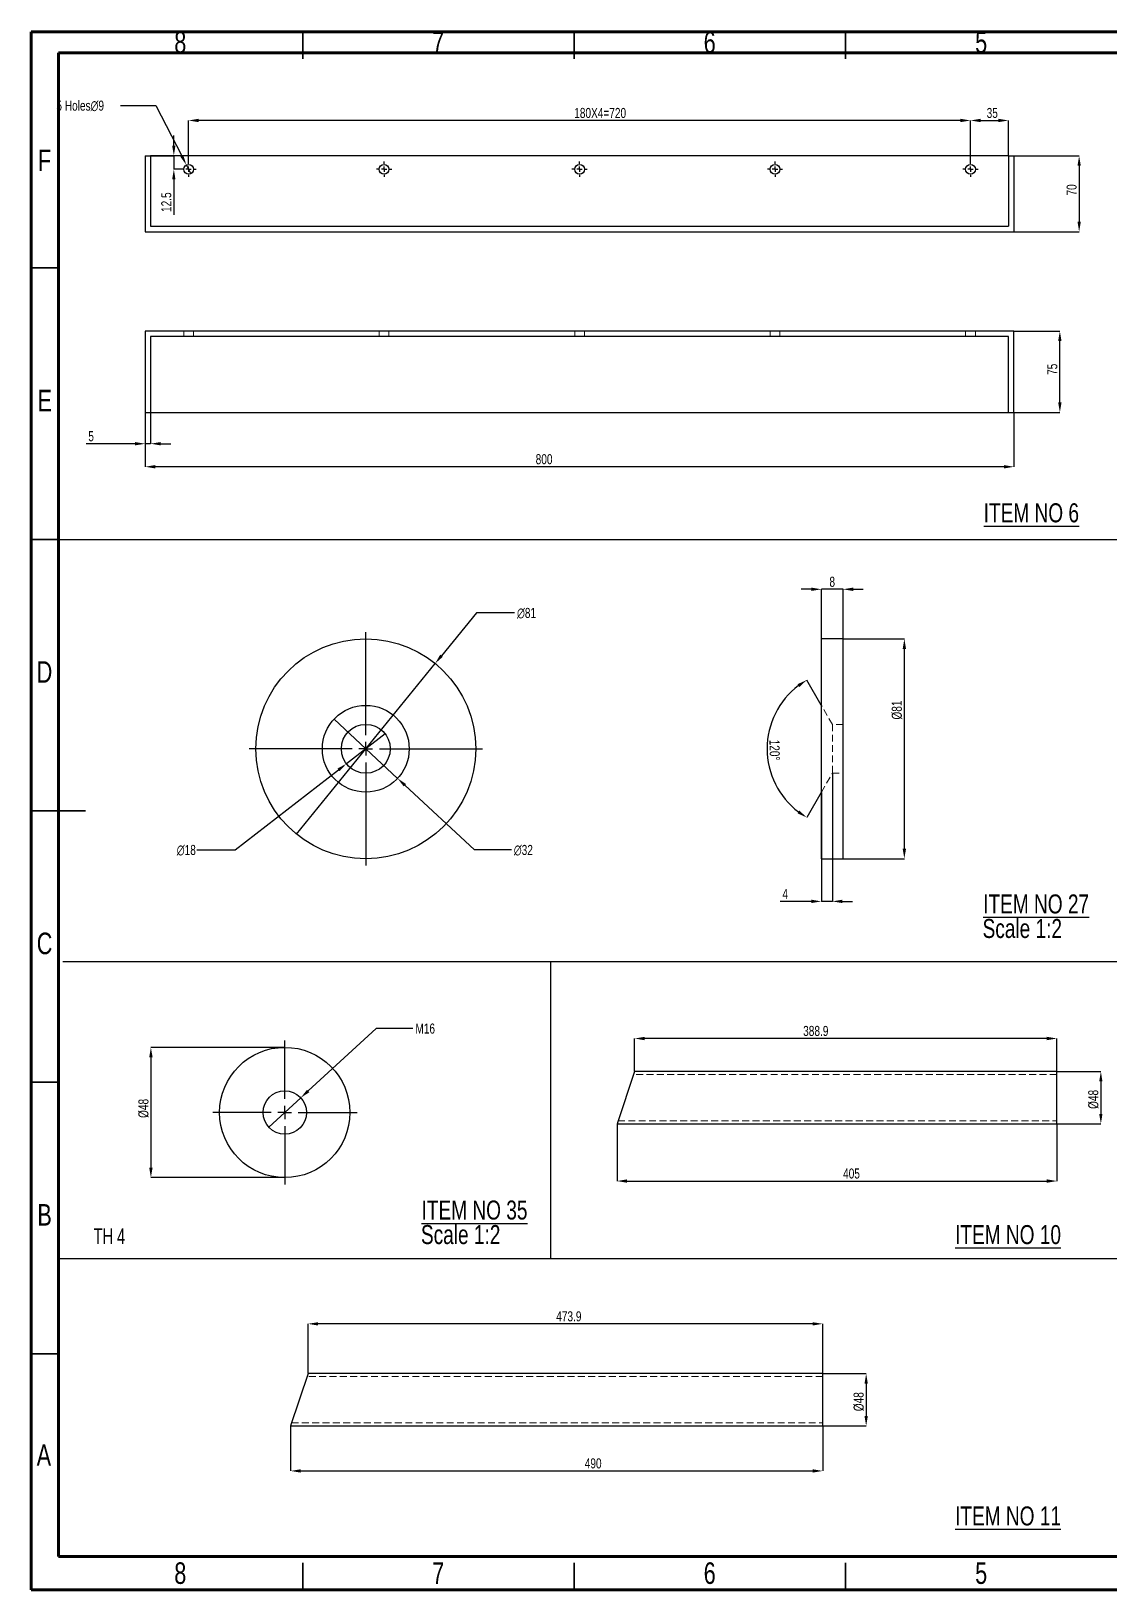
# Model space of a CAD drawing. Header units: millimetres. Extents: x 122 to 2816, y -707 to 556.
# Drawn here: x 596.3 to 795, y -312.7 to -25.5 of the extents above; entities that cross this region are included whole.
import ezdxf

# ---------------------------------------------------------------- set-up
doc = ezdxf.new("R2010")
doc.units = ezdxf.units.MM
doc.header["$PDSIZE"] = -1
doc.linetypes.add('HIDDEN', pattern=[1.905, 1.27, -0.635])
doc.layers.add('FORMAT', color=7, linetype='Continuous')
doc.styles.add('SLDTEXTSTYLE10', font='TXT', dxfattribs={"width": 0.6875})
doc.styles.add('SLDTEXTSTYLE7', font='TXT', dxfattribs={"width": 0.75})
doc.dimstyles.new('SLDDIMSTYLE27', dxfattribs={"dimtxt": 1.852083, "dimasz": 1.852083, "dimexe": 0, "dimexo": 0.625, "dimgap": 0.463021, "dimtad": 1, "dimdec": 0, "dimlfac": 2, "dimrnd": 1e-09, "dimzin": 12, "dimtxsty": 'SLDTEXTSTYLE7', "dimsah": 1, "dimcen": 2.5, "dimazin": 3, "dimtfac": 1, "dimtdec": 0, "dimtmove": 0, "dimatfit": 3, "dimfrac": 2, "dimtzin": 12})
doc.dimstyles.new('SLDDIMSTYLE32', dxfattribs={"dimtxt": 1.852083, "dimasz": 1.852083, "dimexe": 0, "dimexo": 0.625, "dimgap": 0.463021, "dimtad": 1, "dimdec": 0, "dimlfac": 5, "dimrnd": 1e-09, "dimzin": 12, "dimtxsty": 'SLDTEXTSTYLE7', "dimblk1": 'NONE', "dimsah": 1, "dimcen": 0, "dimazin": 3, "dimtfac": 1, "dimtdec": 0, "dimtmove": 0, "dimatfit": 3, "dimldrblk": 'NONE', "dimfrac": 2, "dimtzin": 12})
doc.dimstyles.new('SLDDIMSTYLE38', dxfattribs={"dimtxt": 1.852083, "dimasz": 1.852083, "dimexe": 0, "dimexo": 0.625, "dimgap": 0.463021, "dimtad": 1, "dimdec": 1, "dimlfac": 5, "dimrnd": 1e-09, "dimzin": 12, "dimtxsty": 'SLDTEXTSTYLE7', "dimsah": 1, "dimcen": 2.5, "dimazin": 3, "dimtfac": 1, "dimtdec": 1, "dimtmove": 0, "dimatfit": 0, "dimfrac": 2, "dimtzin": 12})
doc.dimstyles.new('SLDDIMSTYLE44', dxfattribs={"dimtxt": 1.852083, "dimasz": 1.852083, "dimexe": 0, "dimexo": 0.625, "dimgap": 0.463021, "dimtad": 1, "dimdec": 1, "dimlfac": 5, "dimrnd": 1e-09, "dimzin": 12, "dimtxsty": 'SLDTEXTSTYLE7', "dimsah": 1, "dimcen": 2.5, "dimazin": 3, "dimtfac": 1, "dimtdec": 1, "dimtmove": 0, "dimatfit": 3, "dimfrac": 2, "dimtzin": 12})
doc.dimstyles.new('SLDDIMSTYLE45', dxfattribs={"dimtxt": 1.852083, "dimasz": 1.852083, "dimexe": 0, "dimexo": 0.625, "dimgap": 0.463021, "dimtad": 1, "dimdec": 0, "dimlfac": 2, "dimrnd": 1e-09, "dimzin": 12, "dimtxsty": 'SLDTEXTSTYLE7', "dimblk1": 'NONE', "dimsah": 1, "dimcen": 0, "dimazin": 3, "dimtfac": 1, "dimtdec": 0, "dimtmove": 0, "dimatfit": 3, "dimldrblk": 'NONE', "dimfrac": 2, "dimtzin": 12})
doc.dimstyles.new('SLDDIMSTYLE46', dxfattribs={"dimtxt": 1.852083, "dimasz": 1.852083, "dimexe": 0, "dimexo": 0.625, "dimgap": 0.463021, "dimtad": 1, "dimdec": 0, "dimlfac": 2, "dimrnd": 1e-09, "dimzin": 12, "dimtxsty": 'SLDTEXTSTYLE7', "dimsah": 1, "dimcen": 2.5, "dimazin": 3, "dimtfac": 1, "dimtdec": 0, "dimtmove": 0, "dimatfit": 0, "dimfrac": 2, "dimtzin": 12})
doc.dimstyles.new('SLDDIMSTYLE47', dxfattribs={"dimtxt": 1.852083, "dimasz": 1.852083, "dimexe": 0, "dimexo": 0.625, "dimgap": 0.463021, "dimtad": 1, "dimlfac": 2, "dimzin": 12, "dimtxsty": 'SLDTEXTSTYLE7', "dimsah": 1, "dimcen": 2.5, "dimazin": 3, "dimtfac": 1, "dimtmove": 0, "dimatfit": 3, "dimfrac": 2, "dimtzin": 12})
doc.dimstyles.new('SLDDIMSTYLE48', dxfattribs={"dimtxt": 1.852083, "dimasz": 1.852083, "dimexe": 0, "dimexo": 0.625, "dimgap": 0.463021, "dimtad": 1, "dimdec": 0, "dimlfac": 2, "dimrnd": 1e-09, "dimzin": 12, "dimtxsty": 'SLDTEXTSTYLE7', "dimblk1": 'NONE', "dimsah": 1, "dimcen": 0, "dimazin": 3, "dimtfac": 1, "dimtdec": 0, "dimtmove": 0, "dimatfit": 3, "dimldrblk": 'NONE', "dimfrac": 2, "dimtzin": 12})
doc.dimstyles.new('SLDDIMSTYLE7', dxfattribs={"dimtxt": 1.852083, "dimasz": 1.852083, "dimexe": 0, "dimexo": 0.625, "dimgap": 0.463021, "dimtad": 1, "dimdec": 0, "dimlfac": 5, "dimrnd": 1e-09, "dimzin": 12, "dimtxsty": 'SLDTEXTSTYLE7', "dimsah": 1, "dimcen": 2.5, "dimazin": 3, "dimtfac": 1, "dimtdec": 0, "dimtmove": 0, "dimatfit": 3, "dimfrac": 2, "dimtzin": 12})
doc.dimstyles.new('SLDDIMSTYLE9', dxfattribs={"dimtxt": 1.852083, "dimasz": 1.852083, "dimexe": 0, "dimexo": 0.625, "dimgap": 0.463021, "dimtad": 1, "dimdec": 0, "dimlfac": 5, "dimrnd": 1e-09, "dimzin": 12, "dimtxsty": 'SLDTEXTSTYLE7', "dimsah": 1, "dimcen": 2.5, "dimazin": 3, "dimtfac": 1, "dimtdec": 0, "dimtmove": 0, "dimatfit": 0, "dimfrac": 2, "dimtzin": 12})

# ---------------------------------------------------------------- blocks, each defined once
blk = doc.blocks.new('SW_NOTE_0_97')
at = {"layer": 'FORMAT', "color": 0, "char_height": 3.5, "attachment_point": 2, "style": 'SLDTEXTSTYLE7'}
for s, insert in [('\\LITEM NO 27', (14.93, 4.51)), ('Scale 1:2', (12.38, -0.01))]:
    blk.add_mtext(s, dxfattribs=dict(at, insert=insert))
blk = doc.blocks.new('SW_NOTE_0_98')
at = {"layer": 'FORMAT', "color": 0, "char_height": 3.5, "attachment_point": 2, "style": 'SLDTEXTSTYLE7'}
for s, insert in [('\\LITEM NO 35', (14.93, 4.51)), ('Scale 1:2', (12.38, -0.01))]:
    blk.add_mtext(s, dxfattribs=dict(at, insert=insert))
blk = doc.blocks.new('*D1252')
at = {"layer": 'Defpoints', "color": 0}
for p in [(777.3, -48.48), (777.3, -62.48), (789.31, -62.48)]:
    blk.add_point(p, dxfattribs=at)
at = {"layer": 'FORMAT', "color": 0, "lineweight": -2}
for p, q in [((777.37, -48.48), (789.31, -48.48)), ((789.31, -50.33), (789.31, -60.63)), ((777.37, -62.48), (789.31, -62.48))]:
    blk.add_line(p, q, dxfattribs=at)
at = {"layer": 'FORMAT', "color": 0}
for points in [[(789.01, -50.33), (789.62, -50.33), (789.31, -48.48)], [(789.01, -60.63), (789.62, -60.63), (789.31, -62.48)]]:
    blk.add_solid(points, dxfattribs=at)
at = {"layer": 'FORMAT', "color": 0, "insert": (787, -54.78), "char_height": 1.852, "attachment_point": 2, "rotation": 90, "style": 'SLDTEXTSTYLE7'}
blk.add_mtext('\\A1;70', dxfattribs=at)
blk = doc.blocks.new('*D1253')
at = {"layer": 'Defpoints', "color": 0}
for p in [(617.3, -48.48), (622.58, -48.48), (623.9, -50.98)]:
    blk.add_point(p, dxfattribs=at)
at = {"layer": 'FORMAT', "color": 0, "lineweight": -2}
for p, q in [((622.58, -46.63), (622.58, -44.77)), ((617.37, -48.48), (622.58, -48.48)), ((622.58, -48.48), (622.58, -50.98)), ((623.84, -50.98), (622.58, -50.98)), ((622.58, -52.83), (622.58, -59.36))]:
    blk.add_line(p, q, dxfattribs=at)
at = {"layer": 'FORMAT', "color": 0}
for points in [[(622.27, -46.63), (622.88, -46.63), (622.58, -48.48)], [(622.27, -52.83), (622.88, -52.83), (622.58, -50.98)]]:
    blk.add_solid(points, dxfattribs=at)
at = {"layer": 'FORMAT', "color": 0, "insert": (620.26, -57.04), "char_height": 1.852, "attachment_point": 2, "rotation": 90, "style": 'SLDTEXTSTYLE7'}
blk.add_mtext('\\A1;12.5', dxfattribs=at)
blk = doc.blocks.new('*D1254')
at = {"layer": 'Defpoints', "color": 0}
for p in [(624.89, -50.18), (625.72, -51.78)]:
    blk.add_point(p, dxfattribs=at)
at = {"layer": 'FORMAT', "color": 0, "lineweight": -2}
for p, q in [((612.76, -39.26), (619.26, -39.26)), ((619.26, -39.26), (624.04, -48.53)), ((625.72, -51.78), (624.89, -50.18))]:
    blk.add_line(p, q, dxfattribs=at)
at = {"layer": 'FORMAT', "color": 0}
blk.add_solid([(624.32, -48.39), (623.77, -48.67), (624.89, -50.18)], dxfattribs=at)
at = {"layer": 'FORMAT', "color": 0, "insert": (600.95, -38.33), "char_height": 1.8521, "attachment_point": 1, "style": 'SLDTEXTSTYLE7'}
blk.add_mtext('\\A1;5 Holes∅9', dxfattribs=at)
blk = doc.blocks.new('_None')
blk = doc.blocks.new('*D1255')
at = {"layer": 'Defpoints', "color": 0}
for p in [(625.3, -41.99), (625.3, -49.58), (769.3, -49.58)]:
    blk.add_point(p, dxfattribs=at)
at = {"layer": 'FORMAT', "color": 0, "lineweight": -2}
for p, q in [((625.3, -49.52), (625.3, -41.99)), ((767.45, -41.99), (627.16, -41.99)), ((769.3, -49.52), (769.3, -41.99))]:
    blk.add_line(p, q, dxfattribs=at)
at = {"layer": 'FORMAT', "color": 0}
for points in [[(627.16, -41.68), (627.16, -42.3), (625.3, -41.99)], [(767.45, -41.68), (767.45, -42.3), (769.3, -41.99)]]:
    blk.add_solid(points, dxfattribs=at)
at = {"layer": 'FORMAT', "color": 0, "insert": (701.1, -39.68), "char_height": 1.8521, "attachment_point": 2, "style": 'SLDTEXTSTYLE7'}
blk.add_mtext('\\A1;180X4=720', dxfattribs=at)
blk = doc.blocks.new('*D1256')
at = {"layer": 'Defpoints', "color": 0}
for p in [(776.3, -41.99), (776.3, -48.48), (769.3, -49.58)]:
    blk.add_point(p, dxfattribs=at)
at = {"layer": 'FORMAT', "color": 0, "lineweight": -2}
for p, q in [((769.3, -49.52), (769.3, -41.99)), ((771.16, -41.99), (774.45, -41.99)), ((776.3, -48.42), (776.3, -41.99))]:
    blk.add_line(p, q, dxfattribs=at)
at = {"layer": 'FORMAT', "color": 0}
for points in [[(771.16, -41.68), (771.16, -42.3), (769.3, -41.99)], [(774.45, -41.68), (774.45, -42.3), (776.3, -41.99)]]:
    blk.add_solid(points, dxfattribs=at)
at = {"layer": 'FORMAT', "color": 0, "insert": (773.31, -39.68), "char_height": 1.852, "attachment_point": 2, "style": 'SLDTEXTSTYLE7'}
blk.add_mtext('\\A1;35', dxfattribs=at)
blk = doc.blocks.new('SW_CENTERMARKSYMBOL_89')
at = {"layer": 'FORMAT', "color": 0}
for p, q in [((-1, 0), (-1.4, 0)), ((0, 0), (-0.5, 0)), ((0, 1), (0, 1.4)), ((0, 0), (0, 0.5)), ((0, 0), (0, -0.5)), ((0, 0), (0.5, 0)), ((1, 0), (1.4, 0)), ((0, -1), (0, -1.4))]:
    blk.add_line(p, q, dxfattribs=at)
blk = doc.blocks.new('SW_CENTERMARKSYMBOL_90')
at = {"layer": 'FORMAT', "color": 0}
for p, q in [((-1, 0), (-1.4, 0)), ((0, 0), (-0.5, 0)), ((0, 1), (0, 1.4)), ((0, 0), (0, 0.5)), ((0, 0), (0, -0.5)), ((0, 0), (0.5, 0)), ((1, 0), (1.4, 0)), ((0, -1), (0, -1.4))]:
    blk.add_line(p, q, dxfattribs=at)
blk = doc.blocks.new('SW_CENTERMARKSYMBOL_91')
at = {"layer": 'FORMAT', "color": 0}
for p, q in [((-1, 0), (-1.4, 0)), ((0, 0), (-0.5, 0)), ((0, 1), (0, 1.4)), ((0, 0), (0, 0.5)), ((0, 0), (0, -0.5)), ((0, 0), (0.5, 0)), ((1, 0), (1.4, 0)), ((0, -1), (0, -1.4))]:
    blk.add_line(p, q, dxfattribs=at)
blk = doc.blocks.new('SW_CENTERMARKSYMBOL_92')
at = {"layer": 'FORMAT', "color": 0}
for p, q in [((-1, 0), (-1.4, 0)), ((0, 0), (-0.5, 0)), ((0, 1), (0, 1.4)), ((0, 0), (0, 0.5)), ((0, 0), (0, -0.5)), ((0, 0), (0.5, 0)), ((1, 0), (1.4, 0)), ((0, -1), (0, -1.4))]:
    blk.add_line(p, q, dxfattribs=at)
blk = doc.blocks.new('SW_CENTERMARKSYMBOL_93')
at = {"layer": 'FORMAT', "color": 0}
for p, q in [((-1, 0), (-1.4, 0)), ((0, 0), (-0.5, 0)), ((0, 1), (0, 1.4)), ((0, 0), (0, 0.5)), ((0, 0), (0, -0.5)), ((0, 0), (0.5, 0)), ((1, 0), (1.4, 0)), ((0, -1), (0, -1.4))]:
    blk.add_line(p, q, dxfattribs=at)
blk = doc.blocks.new('*D1257')
at = {"layer": 'Defpoints', "color": 0}
for p in [(777.3, -80.78), (785.76, -80.78), (777.3, -95.78)]:
    blk.add_point(p, dxfattribs=at)
at = {"layer": 'FORMAT', "color": 0, "lineweight": -2}
for p, q in [((777.37, -80.78), (785.76, -80.78)), ((785.76, -93.93), (785.76, -82.63)), ((777.37, -95.78), (785.76, -95.78))]:
    blk.add_line(p, q, dxfattribs=at)
at = {"layer": 'FORMAT', "color": 0}
for points in [[(785.45, -82.63), (786.07, -82.63), (785.76, -80.78)], [(785.45, -93.93), (786.07, -93.93), (785.76, -95.78)]]:
    blk.add_solid(points, dxfattribs=at)
at = {"layer": 'FORMAT', "color": 0, "insert": (783.45, -87.83), "char_height": 1.852, "attachment_point": 2, "rotation": 90, "style": 'SLDTEXTSTYLE7'}
blk.add_mtext('\\A1;75', dxfattribs=at)
blk = doc.blocks.new('*D1258')
at = {"layer": 'Defpoints', "color": 0}
for p in [(617.3, -95.78), (618.3, -95.78), (617.3, -101.54)]:
    blk.add_point(p, dxfattribs=at)
at = {"layer": 'FORMAT', "color": 0, "lineweight": -2}
for p, q in [((617.3, -95.84), (617.3, -101.54)), ((618.3, -95.84), (618.3, -101.54)), ((615.45, -101.54), (606.43, -101.54)), ((618.3, -101.54), (617.3, -101.54)), ((620.16, -101.54), (622.01, -101.54))]:
    blk.add_line(p, q, dxfattribs=at)
at = {"layer": 'FORMAT', "color": 0}
for points in [[(615.45, -101.23), (615.45, -101.84), (617.3, -101.54)], [(620.16, -101.23), (620.16, -101.84), (618.3, -101.54)]]:
    blk.add_solid(points, dxfattribs=at)
at = {"layer": 'FORMAT', "color": 0, "insert": (607.35, -99.22), "char_height": 1.852, "attachment_point": 2, "style": 'SLDTEXTSTYLE7'}
blk.add_mtext('\\A1;5', dxfattribs=at)
blk = doc.blocks.new('*D1259')
at = {"layer": 'Defpoints', "color": 0}
for p in [(617.3, -95.78), (777.3, -95.78), (617.3, -105.78)]:
    blk.add_point(p, dxfattribs=at)
at = {"layer": 'FORMAT', "color": 0, "lineweight": -2}
for p, q in [((617.3, -95.84), (617.3, -105.78)), ((777.3, -95.84), (777.3, -105.78)), ((775.45, -105.78), (619.16, -105.78))]:
    blk.add_line(p, q, dxfattribs=at)
at = {"layer": 'FORMAT', "color": 0}
for points in [[(619.16, -105.47), (619.16, -106.09), (617.3, -105.78)], [(775.45, -105.47), (775.45, -106.09), (777.3, -105.78)]]:
    blk.add_solid(points, dxfattribs=at)
at = {"layer": 'FORMAT', "color": 0, "insert": (690.77, -103.46), "char_height": 1.852, "attachment_point": 2, "style": 'SLDTEXTSTYLE7'}
blk.add_mtext('\\A1;800', dxfattribs=at)
blk = doc.blocks.new('*D1266')
at = {"layer": 'Defpoints', "color": 0}
for p in [(704.21, -226.83), (785.21, -226.83), (785.21, -237.36)]:
    blk.add_point(p, dxfattribs=at)
at = {"layer": 'FORMAT', "color": 0, "lineweight": -2}
for p, q in [((704.21, -226.89), (704.21, -237.36)), ((785.21, -226.89), (785.21, -237.36)), ((706.06, -237.36), (783.36, -237.36))]:
    blk.add_line(p, q, dxfattribs=at)
at = {"layer": 'FORMAT', "color": 0}
for points in [[(706.06, -237.05), (706.06, -237.67), (704.21, -237.36)], [(783.36, -237.05), (783.36, -237.67), (785.21, -237.36)]]:
    blk.add_solid(points, dxfattribs=at)
at = {"layer": 'FORMAT', "color": 0, "insert": (747.39, -235.04), "char_height": 1.852, "attachment_point": 2, "style": 'SLDTEXTSTYLE7'}
blk.add_mtext('\\A1;405', dxfattribs=at)
blk = doc.blocks.new('*D1267')
at = {"layer": 'Defpoints', "color": 0}
for p in [(785.21, -217.17), (785.21, -226.83), (793.31, -226.83)]:
    blk.add_point(p, dxfattribs=at)
at = {"layer": 'FORMAT', "color": 0, "lineweight": -2}
for p, q in [((785.27, -217.17), (793.31, -217.17)), ((793.31, -219.02), (793.31, -224.98)), ((785.27, -226.83), (793.31, -226.83))]:
    blk.add_line(p, q, dxfattribs=at)
at = {"layer": 'FORMAT', "color": 0}
for points in [[(793, -219.02), (793.61, -219.02), (793.31, -217.17)], [(793, -224.98), (793.61, -224.98), (793.31, -226.83)]]:
    blk.add_solid(points, dxfattribs=at)
at = {"layer": 'FORMAT', "color": 0, "insert": (790.99, -222.32), "char_height": 1.852, "attachment_point": 2, "rotation": 90, "style": 'SLDTEXTSTYLE7'}
blk.add_mtext('\\A1;%%c48', dxfattribs=at)
blk = doc.blocks.new('*D1268')
at = {"layer": 'Defpoints', "color": 0}
for p in [(707.43, -211.1), (707.43, -217.17), (785.21, -217.17)]:
    blk.add_point(p, dxfattribs=at)
at = {"layer": 'FORMAT', "color": 0, "lineweight": -2}
for p, q in [((707.43, -217.11), (707.43, -211.1)), ((783.36, -211.1), (709.28, -211.1)), ((785.21, -217.11), (785.21, -211.1))]:
    blk.add_line(p, q, dxfattribs=at)
at = {"layer": 'FORMAT', "color": 0}
for points in [[(709.28, -210.79), (709.28, -211.41), (707.43, -211.1)], [(783.36, -210.79), (783.36, -211.41), (785.21, -211.1)]]:
    blk.add_solid(points, dxfattribs=at)
at = {"layer": 'FORMAT', "color": 0, "insert": (740.81, -208.78), "char_height": 1.852, "attachment_point": 2, "style": 'SLDTEXTSTYLE7'}
blk.add_mtext('\\A1;388.9', dxfattribs=at)
blk = doc.blocks.new('*D1269')
at = {"layer": 'Defpoints', "color": 0}
for p in [(644.08, -282.48), (742.08, -282.48), (742.08, -290.76)]:
    blk.add_point(p, dxfattribs=at)
at = {"layer": 'FORMAT', "color": 0, "lineweight": -2}
for p, q in [((644.08, -282.54), (644.08, -290.76)), ((742.08, -282.54), (742.08, -290.76)), ((645.93, -290.76), (740.23, -290.76))]:
    blk.add_line(p, q, dxfattribs=at)
at = {"layer": 'FORMAT', "color": 0}
for points in [[(645.93, -290.45), (645.93, -291.07), (644.08, -290.76)], [(740.23, -290.45), (740.23, -291.07), (742.08, -290.76)]]:
    blk.add_solid(points, dxfattribs=at)
at = {"layer": 'FORMAT', "color": 0, "insert": (699.81, -288.44), "char_height": 1.852, "attachment_point": 2, "style": 'SLDTEXTSTYLE7'}
blk.add_mtext('\\A1;490', dxfattribs=at)
blk = doc.blocks.new('*D1270')
at = {"layer": 'Defpoints', "color": 0}
for p in [(647.3, -263.66), (647.3, -272.82), (742.08, -272.82)]:
    blk.add_point(p, dxfattribs=at)
at = {"layer": 'FORMAT', "color": 0, "lineweight": -2}
for p, q in [((647.3, -272.76), (647.3, -263.66)), ((740.23, -263.66), (649.15, -263.66)), ((742.08, -272.76), (742.08, -263.66))]:
    blk.add_line(p, q, dxfattribs=at)
at = {"layer": 'FORMAT', "color": 0}
for points in [[(649.15, -263.36), (649.15, -263.97), (647.3, -263.66)], [(740.23, -263.36), (740.23, -263.97), (742.08, -263.66)]]:
    blk.add_solid(points, dxfattribs=at)
at = {"layer": 'FORMAT', "color": 0, "insert": (695.33, -261.35), "char_height": 1.852, "attachment_point": 2, "style": 'SLDTEXTSTYLE7'}
blk.add_mtext('\\A1;473.9', dxfattribs=at)
blk = doc.blocks.new('*D1271')
at = {"layer": 'Defpoints', "color": 0}
for p in [(742.08, -272.82), (742.08, -282.48), (750.09, -282.48)]:
    blk.add_point(p, dxfattribs=at)
at = {"layer": 'FORMAT', "color": 0, "lineweight": -2}
for p, q in [((742.14, -272.82), (750.09, -272.82)), ((750.09, -274.67), (750.09, -280.63)), ((742.14, -282.48), (750.09, -282.48))]:
    blk.add_line(p, q, dxfattribs=at)
at = {"layer": 'FORMAT', "color": 0}
for points in [[(749.78, -274.67), (750.39, -274.67), (750.09, -272.82)], [(749.78, -280.63), (750.39, -280.63), (750.09, -282.48)]]:
    blk.add_solid(points, dxfattribs=at)
at = {"layer": 'FORMAT', "color": 0, "insert": (747.77, -278), "char_height": 1.852, "attachment_point": 2, "rotation": 90, "style": 'SLDTEXTSTYLE7'}
blk.add_mtext('\\A1;%%c48', dxfattribs=at)
blk = doc.blocks.new('*D1280')
at = {"layer": 'Defpoints', "color": 0}
for p in [(670.71, -142.02), (645.15, -173.44)]:
    blk.add_point(p, dxfattribs=at)
at = {"layer": 'FORMAT', "color": 0, "lineweight": -2}
for p, q in [((678.3, -132.71), (671.88, -140.59)), ((685.33, -132.71), (678.3, -132.71)), ((645.15, -173.44), (670.71, -142.02))]:
    blk.add_line(p, q, dxfattribs=at)
at = {"layer": 'FORMAT', "color": 0}
blk.add_solid([(671.64, -140.39), (672.12, -140.78), (670.71, -142.02)], dxfattribs=at)
at = {"layer": 'FORMAT', "color": 0, "insert": (685.79, -131.78), "char_height": 1.852, "attachment_point": 1, "style": 'SLDTEXTSTYLE7'}
blk.add_mtext('\\A1;∅81', dxfattribs=at)
blk = doc.blocks.new('*D1281')
at = {"layer": 'Defpoints', "color": 0}
for p in [(652.08, -152.28), (663.78, -163.18)]:
    blk.add_point(p, dxfattribs=at)
at = {"layer": 'FORMAT', "color": 0, "lineweight": -2}
for p, q in [((652.08, -152.28), (663.78, -163.18)), ((677.94, -176.37), (665.14, -164.45)), ((684.74, -176.37), (677.94, -176.37))]:
    blk.add_line(p, q, dxfattribs=at)
at = {"layer": 'FORMAT', "color": 0}
blk.add_solid([(665.35, -164.22), (664.93, -164.67), (663.78, -163.18)], dxfattribs=at)
at = {"layer": 'FORMAT', "color": 0, "insert": (685.2, -175.44), "char_height": 1.852, "attachment_point": 1, "style": 'SLDTEXTSTYLE7'}
blk.add_mtext('\\A1;∅32', dxfattribs=at)
blk = doc.blocks.new('*D1282')
at = {"layer": 'Defpoints', "color": 0}
for p in [(661.49, -154.97), (654.37, -160.48)]:
    blk.add_point(p, dxfattribs=at)
at = {"layer": 'FORMAT', "color": 0, "lineweight": -2}
for p, q in [((661.49, -154.97), (654.37, -160.48)), ((633.87, -176.37), (652.91, -161.62)), ((626.84, -176.37), (633.87, -176.37))]:
    blk.add_line(p, q, dxfattribs=at)
at = {"layer": 'FORMAT', "color": 0}
blk.add_solid([(652.72, -161.37), (653.1, -161.86), (654.37, -160.48)], dxfattribs=at)
at = {"layer": 'FORMAT', "color": 0, "insert": (623.13, -175.44), "char_height": 1.852, "attachment_point": 1, "style": 'SLDTEXTSTYLE7'}
blk.add_mtext('\\A1;∅18', dxfattribs=at)
blk = doc.blocks.new('SW_CENTERMARKSYMBOL_104')
at = {"layer": 'FORMAT', "color": 0}
for p, q in [((0, 2.5), (0, 21.5)), ((-2.5, 0), (-21.5, 0)), ((0, 0), (-1.25, 0)), ((0, 0), (0, 1.25)), ((0, 0), (0, -1.25)), ((0, 0), (1.25, 0)), ((2.5, 0), (21.5, 0)), ((0, -2.5), (0, -21.5))]:
    blk.add_line(p, q, dxfattribs=at)
blk = doc.blocks.new('*D1283')
at = {"layer": 'Defpoints', "color": 0}
for p in [(745.84, -137.48), (757.12, -137.48), (745.84, -177.98)]:
    blk.add_point(p, dxfattribs=at)
at = {"layer": 'FORMAT', "color": 0, "lineweight": -2}
for p, q in [((745.91, -137.48), (757.12, -137.48)), ((757.12, -176.13), (757.12, -139.33)), ((745.91, -177.98), (757.12, -177.98))]:
    blk.add_line(p, q, dxfattribs=at)
at = {"layer": 'FORMAT', "color": 0}
for points in [[(756.81, -139.33), (757.43, -139.33), (757.12, -137.48)], [(756.81, -176.13), (757.43, -176.13), (757.12, -177.98)]]:
    blk.add_solid(points, dxfattribs=at)
at = {"layer": 'FORMAT', "color": 0, "insert": (754.8, -150.59), "char_height": 1.852, "attachment_point": 2, "rotation": 90, "style": 'SLDTEXTSTYLE7'}
blk.add_mtext('\\A1;%%c81', dxfattribs=at)
blk = doc.blocks.new('*D1284')
at = {"layer": 'Defpoints', "color": 0}
for p in [(741.84, -128.35), (741.84, -137.48), (745.84, -137.48)]:
    blk.add_point(p, dxfattribs=at)
at = {"layer": 'FORMAT', "color": 0, "lineweight": -2}
for p, q in [((739.99, -128.35), (738.14, -128.35)), ((741.84, -137.42), (741.84, -128.35)), ((745.84, -128.35), (741.84, -128.35)), ((745.84, -137.42), (745.84, -128.35)), ((747.7, -128.35), (749.55, -128.35))]:
    blk.add_line(p, q, dxfattribs=at)
at = {"layer": 'FORMAT', "color": 0}
for points in [[(739.99, -128.04), (739.99, -128.66), (741.84, -128.35)], [(747.7, -128.04), (747.7, -128.66), (745.84, -128.35)]]:
    blk.add_solid(points, dxfattribs=at)
at = {"layer": 'FORMAT', "color": 0, "insert": (743.84, -126.04), "char_height": 1.852, "attachment_point": 2, "style": 'SLDTEXTSTYLE7'}
blk.add_mtext('\\A1;8', dxfattribs=at)
blk = doc.blocks.new('*D1285')
at = {"layer": 'Defpoints', "color": 0}
for p in [(743.86, -162.23), (741.84, -165.73), (741.84, -185.84)]:
    blk.add_point(p, dxfattribs=at)
at = {"layer": 'FORMAT', "color": 0, "lineweight": -2}
for p, q in [((743.86, -162.29), (743.86, -185.84)), ((741.84, -165.79), (741.84, -185.84)), ((739.99, -185.84), (734.26, -185.84)), ((743.86, -185.84), (741.84, -185.84)), ((745.72, -185.84), (747.57, -185.84))]:
    blk.add_line(p, q, dxfattribs=at)
at = {"layer": 'FORMAT', "color": 0}
for points in [[(739.99, -185.53), (739.99, -186.15), (741.84, -185.84)], [(745.72, -185.53), (745.72, -186.15), (743.86, -185.84)]]:
    blk.add_solid(points, dxfattribs=at)
at = {"layer": 'FORMAT', "color": 0, "insert": (735.19, -183.53), "char_height": 1.852, "attachment_point": 2, "style": 'SLDTEXTSTYLE7'}
blk.add_mtext('\\A1;4', dxfattribs=at)
blk = doc.blocks.new('*D1286')
at = {"layer": 'Defpoints', "color": 0}
for p in [(741.84, -149.73), (732.72, -152.73), (743.86, -153.23), (743.86, -162.23), (741.84, -165.73)]:
    blk.add_point(p, dxfattribs=at)
at = {"layer": 'FORMAT', "color": 0, "lineweight": -2}
for p, q in [((741.81, -149.67), (739.15, -145.07)), ((741.81, -165.78), (739.15, -170.39))]:
    blk.add_line(p, q, dxfattribs=at)
blk.add_arc((746.46, -157.73), 14.62, 127.2621, 232.7379, dxfattribs=at)
at = {"layer": 'FORMAT', "color": 0}
for points in [[(737.44, -145.83), (737.78, -146.35), (739.15, -145.07)], [(737.78, -169.11), (737.44, -169.62), (739.15, -170.39)]]:
    blk.add_solid(points, dxfattribs=at)
at = {"layer": 'FORMAT', "color": 0, "insert": (734.12, -156.03), "char_height": 1.852, "attachment_point": 1, "rotation": 271.2285, "style": 'SLDTEXTSTYLE7'}
blk.add_mtext('\\A1;120°', dxfattribs=at)
blk = doc.blocks.new('*D1250')
at = {"layer": 'Defpoints', "color": 0}
for p in [(643.01, -212.73), (618.36, -236.73), (643.01, -236.73)]:
    blk.add_point(p, dxfattribs=at)
at = {"layer": 'FORMAT', "color": 0, "lineweight": -2}
for p, q in [((642.95, -212.73), (618.36, -212.73)), ((618.36, -214.58), (618.36, -234.88)), ((642.95, -236.73), (618.36, -236.73))]:
    blk.add_line(p, q, dxfattribs=at)
at = {"layer": 'FORMAT', "color": 0}
for points in [[(618.05, -214.58), (618.67, -214.58), (618.36, -212.73)], [(618.05, -234.88), (618.67, -234.88), (618.36, -236.73)]]:
    blk.add_solid(points, dxfattribs=at)
at = {"layer": 'FORMAT', "color": 0, "insert": (616.05, -223.98), "char_height": 1.852, "attachment_point": 2, "rotation": 90, "style": 'SLDTEXTSTYLE7'}
blk.add_mtext('\\A1;%%c48', dxfattribs=at)
blk = doc.blocks.new('*D1251')
at = {"layer": 'Defpoints', "color": 0}
for p in [(645.95, -222.02), (640.06, -227.43)]:
    blk.add_point(p, dxfattribs=at)
at = {"layer": 'FORMAT', "color": 0, "lineweight": -2}
for p, q in [((659.84, -209.26), (647.32, -220.77)), ((666.61, -209.26), (659.84, -209.26)), ((640.06, -227.43), (645.95, -222.02))]:
    blk.add_line(p, q, dxfattribs=at)
at = {"layer": 'FORMAT', "color": 0}
blk.add_solid([(647.11, -220.54), (647.53, -221), (645.95, -222.02)], dxfattribs=at)
at = {"layer": 'FORMAT', "color": 0, "insert": (667.07, -208.34), "char_height": 1.852, "attachment_point": 1, "style": 'SLDTEXTSTYLE7'}
blk.add_mtext('\\A1;M16', dxfattribs=at)
blk = doc.blocks.new('SW_CENTERMARKSYMBOL_110')
at = {"layer": 'FORMAT', "color": 0}
for p, q in [((0, 2.5), (0, 13.25)), ((-2.5, 0), (-13.25, 0)), ((0, 0), (-1.25, 0)), ((0, 0), (0, 1.25)), ((0, 0), (0, -1.25)), ((0, 0), (1.25, 0)), ((2.5, 0), (13.34, 0)), ((0, -2.5), (0, -13.25))]:
    blk.add_line(p, q, dxfattribs=at)

msp = doc.modelspace()

# ---------------------------------------------------------------- linework, layer by layer
at = {"color": 7, "linetype": 'Continuous', "lineweight": 70}
for p, q in [((596.30957, -312.659289), (596.30957, -25.659289)), ((596.30957, -25.659289), (996.30957, -25.659289)), ((601.30957, -306.525764), (601.30957, -29.525764)), ((601.30957, -29.525764), (990.712042, -29.525764)), ((990.712042, -306.525764), (601.30957, -306.525764)), ((996.30957, -312.659289), (596.30957, -312.659289))]:
    msp.add_line(p, q, dxfattribs=at)
at = {"color": 7, "linetype": 'Continuous', "lineweight": 35}
for p, q in [((646.30957, -30.659289), (646.30957, -25.659289)), ((696.30957, -30.659289), (696.30957, -25.659289)), ((746.30957, -30.659289), (746.30957, -25.659289)), ((601.30957, -69.159289), (596.30957, -69.159289)), ((601.30957, -119.159289), (596.30957, -119.159289)), ((596.30857, -169.159289), (606.31057, -169.159289)), ((601.30957, -169.159289), (596.30957, -169.159289)), ((601.30957, -219.159289), (596.30957, -219.159289)), ((601.30957, -269.159289), (596.30957, -269.159289)), ((646.30957, -307.659289), (646.30957, -312.659289)), ((696.30957, -307.659289), (696.30957, -312.659289)), ((746.30957, -307.659289), (746.30957, -312.659289))]:
    msp.add_line(p, q, dxfattribs=at)
at = {"color": 7, "linetype": 'Continuous', "lineweight": 25}
for p, q in [((617.303203, -48.477972), (617.303203, -62.477972)), ((617.303203, -48.477972), (618.303203, -48.477972)), ((618.303203, -48.477972), (618.303203, -61.477972)), ((776.303203, -48.477972), (618.303203, -48.477972)), ((776.303203, -48.477972), (776.303203, -61.477972)), ((776.303203, -48.477972), (777.303203, -48.477972)), ((777.303203, -48.477972), (777.303203, -62.477972)), ((617.303203, -62.477972), (777.303203, -62.477972)), ((618.303203, -61.477972), (776.303203, -61.477972)), ((617.303203, -80.778929), (617.303203, -95.778929)), ((777.303203, -80.778929), (617.303203, -80.778929)), ((776.303203, -81.778929), (618.303203, -81.778929)), ((618.303203, -81.778929), (618.303203, -95.778929)), ((776.303203, -95.778929), (776.303203, -81.778929)), ((777.303203, -95.778929), (777.303203, -80.778929)), ((617.303203, -95.778929), (618.303203, -95.778929)), ((618.303203, -95.778929), (776.303203, -95.778929)), ((776.303203, -95.778929), (777.303203, -95.778929)), ((745.843422, -137.479113), (741.843422, -137.479113)), ((741.843422, -177.979113), (741.843422, -137.479113)), ((745.843422, -177.979113), (745.843422, -137.479113)), ((741.843422, -177.979113), (745.843422, -177.979113)), ((707.429292, -217.168197), (704.210219, -226.828197)), ((785.210219, -217.168197), (707.429292, -217.168197)), ((785.210219, -221.998197), (785.210219, -217.168197)), ((785.210219, -226.828197), (785.210219, -221.998197)), ((704.210219, -226.828197), (785.210219, -226.828197)), ((647.297366, -272.818557), (644.078293, -282.478557)), ((742.078293, -272.818557), (647.297366, -272.818557)), ((742.078293, -277.648557), (742.078293, -272.818557)), ((742.078293, -282.478557), (742.078293, -277.648557)), ((644.078293, -282.478557), (742.078293, -282.478557))]:
    msp.add_line(p, q, dxfattribs=at)
at = {"color": 7, "linetype": 'HIDDEN', "lineweight": 18}
for p, q in [((624.403203, -80.778929), (624.403203, -81.778929)), ((626.203203, -81.778929), (626.203203, -80.778929)), ((660.403203, -80.778929), (660.403203, -81.778929)), ((662.203203, -81.778929), (662.203203, -80.778929)), ((696.403203, -80.778929), (696.403203, -81.778929)), ((698.203203, -81.778929), (698.203203, -80.778929)), ((732.403203, -80.778929), (732.403203, -81.778929)), ((734.203203, -81.778929), (734.203203, -80.778929)), ((768.403203, -80.778929), (768.403203, -81.778929)), ((770.203203, -81.778929), (770.203203, -80.778929)), ((743.864148, -153.229113), (741.843422, -149.729113)), ((743.864148, -153.229113), (743.864148, -162.229113)), ((745.843422, -153.229113), (743.864148, -153.229113)), ((741.843422, -165.729113), (743.864148, -162.229113)), ((743.864148, -162.229113), (745.843422, -162.229113)), ((785.210219, -217.722197), (707.244679, -217.722197)), ((704.394833, -226.274197), (785.210219, -226.274197)), ((742.078293, -273.372557), (647.112752, -273.372557)), ((644.262906, -281.924557), (742.078293, -281.924557))]:
    msp.add_line(p, q, dxfattribs=at)
at = {"color": 7, "linetype": 'Continuous', "lineweight": 25}
for centre, radius in [((625.303203, -50.977972), 0.9), ((661.303203, -50.977972), 0.9), ((697.303203, -50.977972), 0.9), ((733.303203, -50.977972), 0.9), ((769.303203, -50.977972), 0.9), ((657.931664, -157.729113), 20.25), ((657.931664, -157.729113), 8), ((657.931664, -157.729113), 4.5), ((643.008455, -224.727688), 12), ((643.008455, -224.727688), 4)]:
    msp.add_circle(centre, radius, dxfattribs=at)
at = {"layer": 'FORMAT'}
for p, q in [((601.30957, -119.159289), (796.30957, -119.159289)), ((602.127048, -196.922198), (796.30957, -196.922198)), ((691.935617, -196.922198), (691.935617, -251.625415)), ((601.416616, -251.625415), (796.30957, -251.625415))]:
    msp.add_line(p, q, dxfattribs=at)

# ---------------------------------------------------------------- block references
for name, p in [('SW_CENTERMARKSYMBOL_93', (625.303203, -50.977972)), ('SW_CENTERMARKSYMBOL_92', (661.303203, -50.977972)), ('SW_CENTERMARKSYMBOL_91', (697.303203, -50.977972)), ('SW_CENTERMARKSYMBOL_90', (733.303203, -50.977972)), ('SW_CENTERMARKSYMBOL_89', (769.303203, -50.977972)), ('SW_CENTERMARKSYMBOL_104', (657.931664, -157.729113)), ('SW_NOTE_0_97', (766.463299, -189.072708)), ('SW_CENTERMARKSYMBOL_110', (643.008455, -224.727688)), ('SW_NOTE_0_98', (663.028373, -245.4577))]:
    msp.add_blockref(name, p, dxfattribs=at)

# ---------------------------------------------------------------- texts
at = {"color": 7, "linetype": 'Continuous', "lineweight": 0, "char_height": 3.96875, "attachment_point": 2, "style": 'SLDTEXTSTYLE7'}
for s, insert in [('8', (623.769607, -25.599135)), ('7', (671.269607, -25.599135)), ('6', (721.269607, -25.599135)), ('5', (771.269607, -25.599135)), ('F', (598.76731, -47.349135)), ('E', (598.817379, -91.599135)), ('D', (598.762257, -141.599135)), ('C', (598.768229, -191.599135)), ('B', (598.780171, -241.599135)), ('A', (598.649258, -285.849135)), ('8', (623.769607, -307.599135)), ('7', (671.269607, -307.599135)), ('6', (721.269607, -307.599135)), ('5', (771.269607, -307.599135))]:
    msp.add_mtext(s, dxfattribs=dict(at, insert=insert))
at = {"layer": 'FORMAT', "attachment_point": 1}
for s, insert, char_height, style in [('\\LITEM NO 6', (771.736302, -112.512579), 3.5, 'SLDTEXTSTYLE7'), ('TH 4', (607.82157, -246.062932), 2.9104167, 'SLDTEXTSTYLE10'), ('\\LITEM NO 10', (766.463299, -245.471658), 3.5, 'SLDTEXTSTYLE7'), ('\\LITEM NO 11', (766.463299, -297.298514), 3.5, 'SLDTEXTSTYLE7')]:
    msp.add_mtext(s, dxfattribs=dict(at, insert=insert, char_height=char_height, style=style))

# ---------------------------------------------------------------- dimensions: what is measured, and where the dimension line sits
at = {"layer": 'FORMAT'}
for p1, p2, text, dimstyle, picture, middle in [((625.715834, -51.777807), (624.890573, -50.178137), '5 Holes<>', 'SLDDIMSTYLE32', '*D1254', (606.620015, -39.258089)), ((640.063112, -227.434154), (645.953797, -222.021222), 'M<>', 'SLDDIMSTYLE48', '*D1251', (668.693266, -209.261673))]:
    dim = msp.add_diameter_dim_2p(p1=p1, p2=p2, text=text, dimstyle=dimstyle, dxfattribs=at)
    dim.commit()
    dim.dimension.update_dxf_attribs({"geometry": picture, "text_midpoint": middle, "dimtype": 163})
dim = msp.add_linear_dim(base=(625.303203, -41.992907), p1=(769.303203, -49.577972), p2=(625.303203, -49.577972), text='180X4=<>', dimstyle='SLDDIMSTYLE7', dxfattribs=at)
dim.commit()
dim.dimension.update_dxf_attribs({"geometry": '*D1255', "text_midpoint": (701.096577, -41.992907), "dimtype": 160})
for base, p1, p2, dimstyle, picture, middle in [((776.303203, -41.992907), (769.303203, -49.577972), (776.303203, -48.477972), 'SLDDIMSTYLE9', '*D1256', (773.314796, -41.992907)), ((617.303203, -101.535929), (618.303203, -95.778929), (617.303203, -95.778929), 'SLDDIMSTYLE9', '*D1258', (607.35473, -101.535929)), ((617.303203, -105.778929), (777.303203, -95.778929), (617.303203, -95.778929), 'SLDDIMSTYLE7', '*D1259', (690.771896, -105.778929)), ((741.843422, -128.350859), (745.843422, -137.479113), (741.843422, -137.479113), 'SLDDIMSTYLE46', '*D1284', (743.843422, -128.350859)), ((741.843422, -185.84316), (743.864148, -162.229113), (741.843422, -165.729113), 'SLDDIMSTYLE46', '*D1285', (735.18792, -185.84316)), ((707.429292, -211.097531), (785.210219, -217.168197), (707.429292, -217.168197), 'SLDDIMSTYLE44', '*D1268', (740.809289, -211.097531)), ((785.210219, -237.358357), (704.210219, -226.828197), (785.210219, -226.828197), 'SLDDIMSTYLE7', '*D1266', (747.389091, -237.358357)), ((647.297366, -263.664614), (742.078293, -272.818557), (647.297366, -272.818557), 'SLDDIMSTYLE44', '*D1270', (695.331684, -263.664614)), ((742.078293, -290.756754), (644.078293, -282.478557), (742.078293, -282.478557), 'SLDDIMSTYLE7', '*D1269', (699.814169, -290.756754))]:
    dim = msp.add_linear_dim(base=base, p1=p1, p2=p2, dimstyle=dimstyle, dxfattribs=at)
    dim.commit()
    dim.dimension.update_dxf_attribs({"geometry": picture, "text_midpoint": middle, "dimtype": 160})
for base, p1, p2, dimstyle, picture, middle in [((622.575604, -48.477972), (623.903203, -50.977972), (617.303203, -48.477972), 'SLDDIMSTYLE38', '*D1253', (622.575604, -57.041956)), ((789.314697, -62.477972), (777.303203, -48.477972), (777.303203, -62.477972), 'SLDDIMSTYLE7', '*D1252', (789.314697, -54.775314)), ((785.760428, -80.778929), (777.303203, -95.778929), (777.303203, -80.778929), 'SLDDIMSTYLE7', '*D1257', (785.760428, -87.825634))]:
    dim = msp.add_linear_dim(base=base, p1=p1, p2=p2, angle=90, dimstyle=dimstyle, dxfattribs=at)
    dim.commit()
    dim.dimension.update_dxf_attribs({"geometry": picture, "text_midpoint": middle, "dimtype": 160})
for p1, p2, picture, middle in [((645.149395, -173.435039), (670.713932, -142.023187), '*D1280', (687.411811, -132.707483)), ((661.489233, -154.973446), (654.374095, -160.48478), '*D1282', (624.752288, -176.368203)), ((652.078634, -152.275486), (663.784693, -163.18274), '*D1281', (687.0521, -176.368203))]:
    dim = msp.add_diameter_dim_2p(p1=p1, p2=p2, dimstyle='SLDDIMSTYLE45', dxfattribs=at)
    dim.commit()
    dim.dimension.update_dxf_attribs({"geometry": picture, "text_midpoint": middle, "dimtype": 163})
for base, p1, p2, dimstyle, picture, middle in [((757.117785, -137.479113), (745.843422, -177.979113), (745.843422, -137.479113), 'SLDDIMSTYLE27', '*D1283', (757.117785, -150.592568)), ((618.362575, -236.727688), (643.008455, -212.727688), (643.008455, -236.727688), 'SLDDIMSTYLE27', '*D1250', (618.362575, -223.977158)), ((793.305239, -226.828197), (785.210219, -217.168197), (785.210219, -226.828197), 'SLDDIMSTYLE9', '*D1267', (793.305239, -222.318587)), ((750.085098, -282.478557), (742.078293, -272.818557), (742.078293, -282.478557), 'SLDDIMSTYLE9', '*D1271', (750.085098, -278.002289))]:
    dim = msp.add_linear_dim(base=base, p1=p1, p2=p2, angle=90, text='%%c<>', dimstyle=dimstyle, dxfattribs=at)
    dim.commit()
    dim.dimension.update_dxf_attribs({"geometry": picture, "text_midpoint": middle, "dimtype": 160})
dim = msp.add_angular_dim_2l(base=(732.721886, -152.728038), line1=((741.843422, -149.729113), (743.864148, -153.229113)), line2=((741.843422, -165.729113), (743.864148, -162.229113)), dimstyle='SLDDIMSTYLE47', dxfattribs=at)
dim.commit()
dim.dimension.update_dxf_attribs({"geometry": '*D1286', "text_midpoint": (731.843422, -158.042616), "dimtype": 162})

doc.saveas('drawing.dxf')
